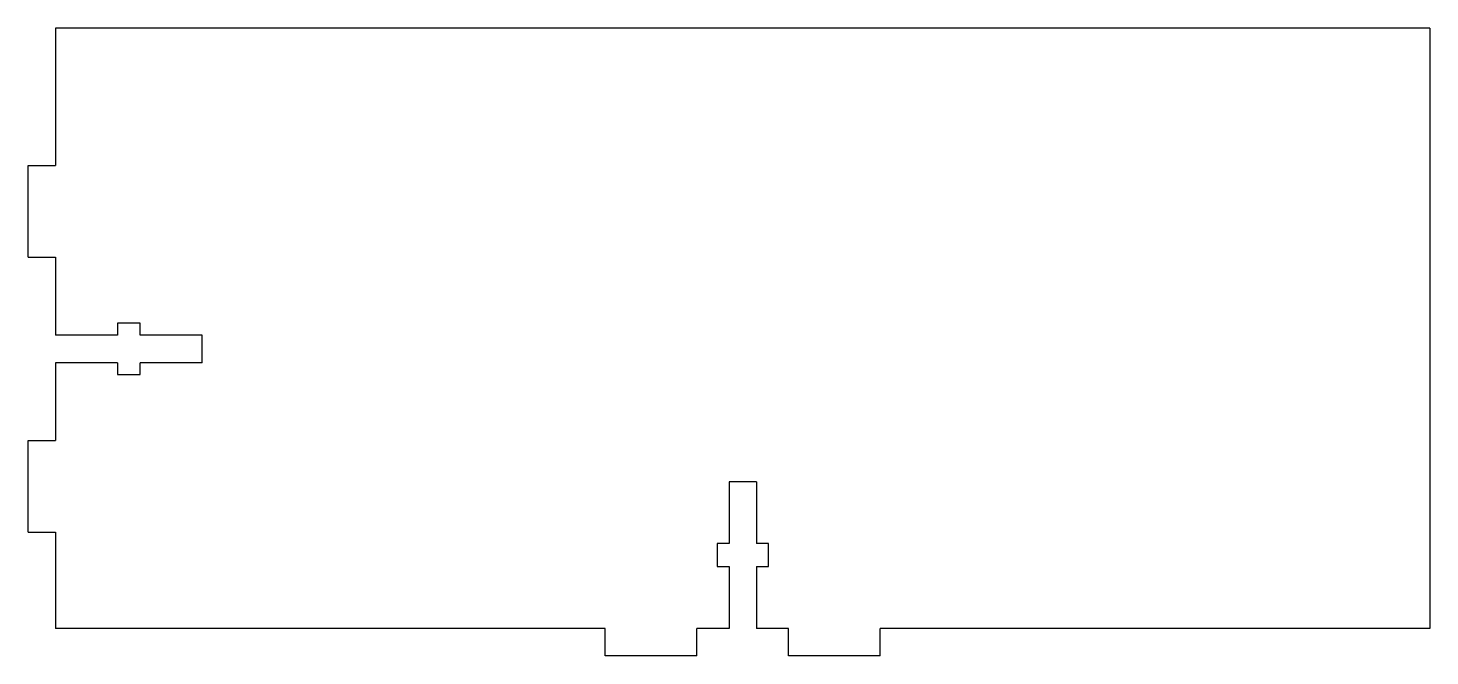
# Model space of a CAD drawing. Header units: millimetres. Extents: x -3 to 150, y 2 to 70.
import ezdxf

# ---------------------------------------------------------------- set-up
doc = ezdxf.new("R2010")
doc.units = ezdxf.units.MM

msp = doc.modelspace()

# ---------------------------------------------------------------- linework, layer by layer
at = {"color": 7, "linetype": 'Continuous', "lineweight": 25}
for p, q in [((150, 70), (0, 70)), ((0, 70), (0, 55)), ((150, 70), (150, 4.5)), ((-3, 55), (0, 55)), ((-3, 45), (-3, 55)), ((-3, 45), (0, 45)), ((0, 45), (0, 36.51)), ((6.75, 37.8), (6.75, 36.51)), ((9.25, 37.8), (6.75, 37.8)), ((9.25, 36.51), (9.25, 37.8)), ((6.75, 36.51), (0, 36.51)), ((16, 36.51), (9.25, 36.51)), ((16, 33.49), (16, 36.51)), ((6.75, 33.49), (0, 33.49)), ((0, 33.49), (0, 25)), ((6.75, 33.49), (6.75, 32.2)), ((6.75, 32.2), (9.25, 32.2)), ((16, 33.49), (9.25, 33.49)), ((9.25, 32.2), (9.25, 33.49)), ((-3, 25), (0, 25)), ((-3, 15), (-3, 25)), ((73.5, 20.5), (73.5, 13.75)), ((76.5, 20.5), (73.5, 20.5)), ((76.5, 20.5), (76.5, 13.75)), ((-3, 15), (0, 15)), ((0, 15), (0, 4.5)), ((72.2, 13.75), (72.2, 11.25)), ((73.5, 13.75), (72.2, 13.75)), ((77.8, 13.75), (76.5, 13.75)), ((77.8, 11.25), (77.8, 13.75)), ((72.2, 11.25), (73.5, 11.25)), ((73.5, 11.25), (73.5, 4.5)), ((76.5, 11.25), (77.8, 11.25)), ((76.5, 11.25), (76.5, 4.5)), ((60, 4.5), (0, 4.5)), ((60, 1.5), (60, 4.5)), ((70, 1.5), (70, 4.5)), ((73.5, 4.5), (70, 4.5)), ((80, 4.5), (76.5, 4.5)), ((80, 1.5), (80, 4.5)), ((90, 1.5), (90, 4.5)), ((150, 4.5), (90, 4.5)), ((70, 1.5), (60, 1.5)), ((90, 1.5), (80, 1.5))]:
    msp.add_line(p, q, dxfattribs=at)

doc.saveas('drawing.dxf')
